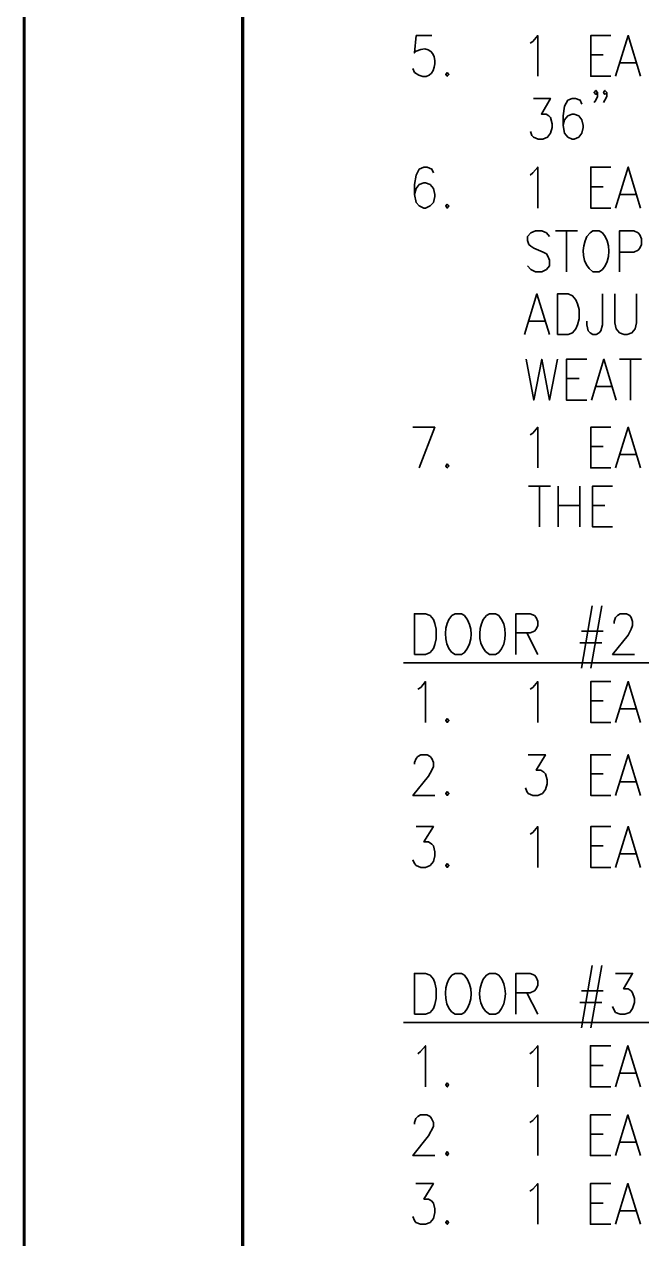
# Model space of a CAD drawing. Header units: inches. Extents: x 5 to 516, y -193 to 129.
# Drawn here: x 155.79 to 161.45, y -100.51 to -89.37 of the extents above; entities that cross this region are included whole.
import ezdxf

# ---------------------------------------------------------------- set-up
doc = ezdxf.new("R2010")
doc.units = ezdxf.units.IN
doc.header["$MEASUREMENT"] = 0
doc.layers.add('PDF3_Geometry', color=7, linetype='Continuous')

msp = doc.modelspace()

# ---------------------------------------------------------------- linework, layer by layer
at = {"layer": 'PDF3_Geometry', "lineweight": 60}
msp.add_lwpolyline([(290.7799874, -122.9609644), (290.7799874, -32.9700706), (155.7886422, -32.9700706), (155.7886422, -122.9609644)], dxfattribs=at)
at = {"layer": 'PDF3_Geometry', "lineweight": 70}
msp.add_lwpolyline([(157.7885106, -77.8671928), (157.7885106, -122.9609678)], dxfattribs=at)
at = {"layer": 'PDF3_Geometry', "lineweight": 35}
for points in [[(159.5250664, -89.4764474), (159.3817423, -89.4764474), (159.3650767, -89.6364371), (159.3817423, -89.6197715)], [(160.425006, -89.5464434), (160.451671, -89.5297778), (160.4950016, -89.4764479), (160.4950016, -89.8497573)], [(161.1649597, -89.8497585), (160.9816381, -89.8497585), (160.9816381, -89.4764491), (161.1649597, -89.4764491)], [(161.2082946, -89.8497585), (161.3249538, -89.4764491), (161.4382798, -89.8497585)], [(160.9816381, -89.6531023), (161.0949642, -89.6531023)], [(161.2516268, -89.7264314), (161.3949509, -89.7264314)], [(159.3650767, -89.8164256), (159.3517442, -89.7797613)], [(161.0416386, -89.9997462), (161.0283061, -90.0164118), (161.0116405, -89.9997462), (161.0283061, -89.9797475), (161.0416386, -89.9997462), (161.0416386, -90.0364105), (161.0283061, -90.0697417), (161.0116405, -90.0897404)], [(161.128303, -89.9997462), (161.1116374, -90.0164118), (161.0983049, -89.9997462), (161.1116374, -89.9797475), (161.128303, -89.9997462), (161.128303, -90.0364105), (161.1116374, -90.0697417), (161.0983049, -90.0897404)], [(160.4550063, -90.0530774), (160.6116629, -90.0530774), (160.5283349, -90.1964015), (160.5716655, -90.1964015), (160.5983304, -90.2130671), (160.6116629, -90.2297327), (160.6283285, -90.2863957), (160.6283285, -90.3197269), (160.6116629, -90.3730568), (160.584998, -90.4097212), (160.5416674, -90.4263868), (160.4983368, -90.4263868), (160.4550063, -90.4097212), (160.4416738, -90.3930556), (160.4283413, -90.3563912)], [(160.8983101, -90.1064085), (160.8849776, -90.0697442), (160.8416471, -90.0530786), (160.811649, -90.0530786), (160.7716516, -90.0697442), (160.7416535, -90.1230741), (160.728321, -90.2130683), (160.728321, -90.3030625), (160.7416535, -90.3730581), (160.7716516, -90.4097224), (160.811649, -90.426388), (160.8283146, -90.426388), (160.8716452, -90.4097224), (160.8983101, -90.3730581), (160.9116426, -90.3197281), (160.9116426, -90.3030625), (160.8983101, -90.2497326), (160.8716452, -90.2130683), (160.8283146, -90.1964027), (160.811649, -90.1964027), (160.7716516, -90.2130683), (160.7416535, -90.2497326), (160.728321, -90.3030625)], [(159.5383984, -90.7363662), (159.5250659, -90.703035), (159.4817354, -90.6830363), (159.4517373, -90.6830363), (159.4084067, -90.703035), (159.3817418, -90.7563649), (159.3650762, -90.843026), (159.3650762, -90.9330203), (159.3817418, -91.0063489), (159.4084067, -91.0396801), (159.4517373, -91.0596788), (159.4650698, -91.0596788), (159.5084003, -91.0396801), (159.5383984, -91.0063489), (159.5517309, -90.953019), (159.5517309, -90.9330203), (159.5383984, -90.8796903), (159.5084003, -90.843026), (159.4650698, -90.8263604), (159.4517373, -90.8263604), (159.4084067, -90.843026), (159.3817418, -90.8796903), (159.3650762, -90.9330203)], [(160.425006, -90.7563641), (160.451671, -90.7363654), (160.4950016, -90.6830355), (160.4950016, -91.059678)], [(161.1649597, -91.0596792), (160.9816381, -91.0596792), (160.9816381, -90.6830367), (161.1649597, -90.6830367)], [(161.2082946, -91.0596792), (161.3249538, -90.6830367), (161.4382798, -91.0596792)], [(160.9816381, -90.8630264), (161.0949642, -90.8630264)], [(161.2516268, -90.9330224), (161.3949509, -90.9330224)], [(160.6016711, -91.3196621), (160.5750062, -91.2863309), (160.5316756, -91.2663322), (160.4750126, -91.2663322), (160.431682, -91.2863309), (160.401684, -91.3196621), (160.401684, -91.3563265), (160.4150164, -91.3929908), (160.431682, -91.4096564), (160.458347, -91.426322), (160.5450081, -91.4629863), (160.5750062, -91.4796519), (160.5883387, -91.4996506), (160.6016711, -91.5363149), (160.6016711, -91.5896448), (160.5750062, -91.622976), (160.5316756, -91.6429747), (160.4750126, -91.6429747), (160.431682, -91.622976), (160.401684, -91.5896448)], [(160.6583353, -91.2663344), (160.8583224, -91.2663344)], [(160.758318, -91.2663344), (160.758318, -91.6429769)], [(161.0883039, -91.2863331), (161.0583058, -91.2663344), (161.0016428, -91.2663344), (160.9749778, -91.2863331), (160.9449798, -91.3196643)], [(161.244954, -91.6429751), (161.244954, -91.2663326), (161.3749457, -91.2663326), (161.4149431, -91.2863313), (161.4316087, -91.3029969), (161.4449412, -91.3396613), (161.4449412, -91.3929912), (161.4316087, -91.4263224), (161.4149431, -91.4463211), (161.3749457, -91.4629867), (161.244954, -91.4629867)], [(161.0016428, -91.6429769), (161.0583058, -91.6429769), (161.0883039, -91.6229782)], [(160.3750147, -92.2196051), (160.4883407, -91.8462957), (160.6016668, -92.2196051)], [(161.0883072, -91.8462973), (161.0883072, -92.1296125), (161.0749747, -92.1862755), (161.0583091, -92.2029411), (161.0316441, -92.2196067), (161.001646, -92.2196067), (160.9749811, -92.2029411), (160.9583155, -92.1862755), (160.944983, -92.1296125), (160.944983, -92.0962813)], [(161.2016218, -91.8462973), (161.2016218, -92.1129469), (161.2149543, -92.1662768), (161.2449524, -92.2029411), (161.2882829, -92.2196067), (161.3149479, -92.2196067), (161.3582785, -92.2029411), (161.3882765, -92.1662768), (161.401609, -92.1129469), (161.401609, -91.8462973)], [(160.4150105, -92.0962813), (160.5583346, -92.0962813)], [(160.3883466, -92.4462582), (160.4583421, -92.8195676), (160.5316707, -92.4462582), (160.6016663, -92.8195676), (160.6749949, -92.4462582)], [(160.9449727, -92.819566), (160.758318, -92.819566), (160.758318, -92.4462566), (160.9449727, -92.4462566)], [(160.9883109, -92.819566), (161.1016369, -92.4462566), (161.214963, -92.819566)], [(161.244954, -92.4462582), (161.4449412, -92.4462582)], [(161.3449503, -92.4462582), (161.3449503, -92.8195676)], [(160.758318, -92.6229131), (160.8749772, -92.6229131)], [(161.031643, -92.6962422), (161.1749672, -92.6962422)], [(159.4084154, -93.4428611), (159.5517395, -93.0695517), (159.3517524, -93.0695517)], [(160.425006, -93.139546), (160.451671, -93.1228804), (160.4950016, -93.0695505), (160.4950016, -93.4428599)], [(161.1649597, -93.4428611), (160.9816381, -93.4428611), (160.9816381, -93.0695517), (161.1649597, -93.0695517)], [(161.2082946, -93.4428611), (161.3249538, -93.0695517), (161.4382798, -93.4428611)], [(160.9816381, -93.2462083), (161.0949642, -93.2462083)], [(161.2516268, -93.3195339), (161.3949509, -93.3195339)], [(160.4116741, -93.6095171), (160.6116613, -93.6095171)], [(160.5116704, -93.6095171), (160.5116704, -93.9828265)], [(160.6816628, -93.6095171), (160.6816628, -93.9828265)], [(160.8816554, -93.6095171), (160.8816554, -93.9828265)], [(161.181628, -93.9828249), (160.9983064, -93.9828249), (160.9983064, -93.6095155), (161.181628, -93.6095155)], [(160.6816628, -93.786172), (160.8816499, -93.786172)], [(160.9983064, -93.786172), (161.1116325, -93.786172)], [(160.1383594, -94.7961075), (160.1083613, -94.7794419), (160.0516983, -94.7794419), (160.0250333, -94.7961075), (159.9950352, -94.8327719)], [(160.2950231, -95.1527497), (160.2950231, -94.7794403), (160.4250147, -94.7794403), (160.4650122, -94.7961059), (160.4816778, -94.8127715), (160.4950102, -94.8494358), (160.4950102, -94.8861001), (160.4816778, -94.9227645), (160.4650122, -94.9394301), (160.4250147, -94.9560957), (160.2950231, -94.9560957)], [(160.99497, -94.7061129), (160.8949764, -95.2794095)], [(161.0816344, -94.7061129), (160.9816408, -95.2794095)], [(161.1949626, -94.8694359), (161.1949626, -94.8494372), (161.2082951, -94.8127729), (161.2249607, -94.7961073), (161.2516257, -94.7794417), (161.3082887, -94.7794417), (161.3382868, -94.7961073), (161.3516193, -94.8127729), (161.3649517, -94.8494372), (161.3649517, -94.8861015), (161.3516193, -94.9227658), (161.3249543, -94.9760957), (161.1816302, -95.1527511), (161.3816173, -95.1527511)], [(160.3950194, -94.9560969), (160.4950129, -95.1527509)], [(160.8949873, -94.939432), (161.0949745, -94.939432)], [(160.8816554, -95.0460908), (161.0816425, -95.0460908)], [(159.2650869, -95.2294117), (164.6347429, -95.2294117)], [(160.0516983, -95.1527513), (160.1083613, -95.1527513), (160.1383594, -95.1360857)], [(159.3950835, -95.4727297), (159.4250815, -95.4560641), (159.465079, -95.4027342), (159.465079, -95.7760436)], [(160.425006, -95.4727297), (160.451671, -95.4560641), (160.4950016, -95.4027342), (160.4950016, -95.7760436)], [(161.1649597, -95.7760448), (160.9816381, -95.7760448), (160.9816381, -95.4027354), (161.1649597, -95.4027354)], [(161.2082946, -95.7760448), (161.3249538, -95.4027354), (161.4382798, -95.7760448)], [(160.9816381, -95.579392), (161.0949642, -95.579392)], [(161.2516268, -95.6527177), (161.3949509, -95.6527177)], [(159.3650832, -96.1593516), (159.3650832, -96.142686), (159.3817488, -96.1060217), (159.3950813, -96.0893561), (159.4250794, -96.0726905), (159.4817424, -96.0726905), (159.5084074, -96.0893561), (159.525073, -96.1060217), (159.5384054, -96.142686), (159.5384054, -96.1793503), (159.525073, -96.2160146), (159.4950749, -96.2693445), (159.3517507, -96.4459999), (159.5517379, -96.4459999)], [(160.4083513, -96.0726906), (160.5650079, -96.0726906), (160.4816799, -96.2160147), (160.5250105, -96.2160147), (160.5516754, -96.2326803), (160.5650079, -96.2493459), (160.5816735, -96.3026759), (160.5816735, -96.3393402), (160.5650079, -96.3926701), (160.538343, -96.4293344), (160.4950124, -96.446), (160.4516818, -96.446), (160.4083513, -96.4293344), (160.3950188, -96.4093357), (160.3816863, -96.3760045)], [(161.1649597, -96.4460018), (160.9816381, -96.4460018), (160.9816381, -96.0726924), (161.1649597, -96.0726924)], [(161.2082946, -96.4460018), (161.3249538, -96.0726924), (161.4382798, -96.4460018)], [(160.9816381, -96.2493455), (161.0949642, -96.2493455)], [(161.2516268, -96.3226746), (161.3949509, -96.3226746)], [(159.3817515, -96.7326486), (159.5384082, -96.7326486), (159.451747, -96.8726396), (159.4950776, -96.8726396), (159.5250757, -96.8926383), (159.5384082, -96.9093039), (159.5517406, -96.9626338), (159.5517406, -96.9992981), (159.5384082, -97.052628), (159.5084101, -97.0892924), (159.4650795, -97.105958), (159.4250821, -97.105958), (159.3817515, -97.0892924), (159.3650859, -97.0692936), (159.3517535, -97.0359624)], [(160.425006, -96.8026446), (160.451671, -96.785979), (160.4950016, -96.7326491), (160.4950016, -97.1059585)], [(161.1649597, -97.1059597), (160.9816381, -97.1059597), (160.9816381, -96.7326503), (161.1649597, -96.7326503)], [(161.2082946, -97.1059597), (161.3249538, -96.7326503), (161.4382798, -97.1059597)], [(160.9816381, -96.9093035), (161.0949642, -96.9093035)], [(161.2516268, -96.9826325), (161.3949509, -96.9826325)], [(160.99497, -98.005901), (160.8949764, -98.5791976)], [(161.0816344, -98.005901), (160.9816408, -98.5791976)], [(159.8250521, -98.0958956), (159.795054, -98.07923), (159.738391, -98.07923), (159.7083929, -98.0958956), (159.681728, -98.13256)], [(160.1383594, -98.0958956), (160.1083613, -98.07923), (160.0516983, -98.07923), (160.0250333, -98.0958956), (159.9950352, -98.13256)], [(160.2950231, -98.4525395), (160.2950231, -98.0792301), (160.4250147, -98.0792301), (160.4650122, -98.0958957), (160.4816778, -98.1125613), (160.4950102, -98.1492256), (160.4950102, -98.1858899), (160.4816778, -98.2192211), (160.4650122, -98.2392199), (160.4250147, -98.2558855), (160.2950231, -98.2558855)], [(161.2082946, -98.07923), (161.3649512, -98.07923), (161.2816232, -98.2192211), (161.3249538, -98.2192211), (161.3516187, -98.2392198), (161.3649512, -98.2558854), (161.3816168, -98.3092153), (161.3816168, -98.3458796), (161.3649512, -98.3992095), (161.3382862, -98.4358738), (161.2949557, -98.4525394), (161.2516251, -98.4525394), (161.2082946, -98.4358738), (161.1949621, -98.4158751), (161.1816296, -98.3825439)], [(160.8949873, -98.2392184), (161.0949745, -98.2392184)], [(160.3950194, -98.255885), (160.4950129, -98.452539)], [(160.8816554, -98.3458806), (161.0816425, -98.3458806)], [(159.738391, -98.4525394), (159.795054, -98.4525394), (159.8250521, -98.4358738)], [(160.0516983, -98.4525394), (160.1083613, -98.4525394), (160.1383594, -98.4358738)], [(159.2650869, -98.5292015), (166.6212818, -98.5292015)], [(159.3950835, -98.8158483), (159.4217484, -98.7958496), (159.465079, -98.7425197), (159.465079, -99.1191622)], [(160.4216832, -98.8158483), (160.4516813, -98.7958496), (160.4950119, -98.7425197), (160.4950119, -99.1191622)], [(161.16497, -99.1191634), (160.9783153, -99.1191634), (160.9783153, -98.7425209), (161.16497, -98.7425209)], [(161.2082946, -99.1191634), (161.3216206, -98.7425209), (161.4382798, -99.1191634)], [(160.9783153, -98.9225089), (161.0949745, -98.9225089)], [(161.2516268, -98.992505), (161.3949509, -98.992505)], [(159.3650832, -99.4624744), (159.3650832, -99.4458088), (159.3784157, -99.4091444), (159.3950813, -99.3924788), (159.4217463, -99.3758132), (159.4784093, -99.3758132), (159.5084074, -99.3924788), (159.5217398, -99.4091444), (159.5384054, -99.4458088), (159.5384054, -99.4824731), (159.4950749, -99.5691342), (159.3517507, -99.7491226), (159.5517379, -99.7491226)], [(160.4216832, -99.4458094), (160.4516813, -99.4291438), (160.4950119, -99.3758139), (160.4950119, -99.7491233)], [(161.16497, -99.7491228), (160.9783153, -99.7491228), (160.9783153, -99.3758134), (161.16497, -99.3758134)], [(161.2082946, -99.7491228), (161.3216206, -99.3758134), (161.4382798, -99.7491228)], [(160.9783153, -99.5524683), (161.0949745, -99.5524683)], [(161.2516268, -99.6257973), (161.3949509, -99.6257973)], [(159.3784152, -100.0057728), (159.5384049, -100.0057728), (159.4517438, -100.1490969), (159.4950743, -100.1490969), (159.5217393, -100.1657625), (159.5384049, -100.1857612), (159.5517374, -100.2390912), (159.5517374, -100.2724224), (159.5384049, -100.3257523), (159.5084068, -100.3624166), (159.4650763, -100.3790822), (159.4217457, -100.3790822), (159.3784152, -100.3624166), (159.3650827, -100.345751), (159.3517502, -100.3090867)], [(160.4216832, -100.0757688), (160.4516813, -100.0591032), (160.4950119, -100.0057733), (160.4950119, -100.3790827)], [(161.16497, -100.3790823), (160.9783153, -100.3790823), (160.9783153, -100.0057729), (161.16497, -100.0057729)], [(161.2082946, -100.3790823), (161.3216206, -100.0057729), (161.4382798, -100.3790823)], [(160.9783153, -100.1857624), (161.0949745, -100.1857624)], [(161.2516268, -100.2557568), (161.3949509, -100.2557568)]]:
    msp.add_lwpolyline(points, dxfattribs=at)
for points in [[(159.6650586, -89.8164253), (159.6517261, -89.8330909), (159.6650586, -89.8497565), (159.6817242, -89.8330909)], [(159.6650586, -91.0230164), (159.6517261, -91.039682), (159.6650586, -91.0596807), (159.6817242, -91.039682)], [(160.67499, -92.2196051), (160.67499, -91.8462957), (160.7749836, -91.8462957), (160.814981, -91.8629613), (160.8449791, -91.8996256), (160.8583116, -91.9362899), (160.8749772, -91.9896199), (160.8749772, -92.076281), (160.8583116, -92.1296109), (160.8449791, -92.1662752), (160.814981, -92.2029395), (160.7749836, -92.2196051)], [(159.6650586, -93.4061949), (159.6517261, -93.4261936), (159.6650586, -93.4428592), (159.6817242, -93.4261936)], [(159.3650832, -95.1527497), (159.3650832, -94.7794403), (159.4650768, -94.7794403), (159.5084074, -94.7961059), (159.5384054, -94.8327702), (159.5517379, -94.8694345), (159.5650704, -94.9227645), (159.5650704, -95.0094256), (159.5517379, -95.0627555), (159.5384054, -95.0994198), (159.5084074, -95.1360841), (159.4650768, -95.1527497)], [(159.6650586, -95.7393786), (159.6517261, -95.7593774), (159.6650586, -95.776043), (159.6817242, -95.7593774)], [(159.6650586, -96.4093355), (159.6517261, -96.4293343), (159.6650586, -96.4459999), (159.6817242, -96.4293343)], [(159.6650586, -97.0692935), (159.6517261, -97.0892922), (159.6650586, -97.1059578), (159.6817242, -97.0892922)], [(159.3650832, -98.4525395), (159.3650832, -98.0792301), (159.4650768, -98.0792301), (159.5084074, -98.0958957), (159.5384054, -98.13256), (159.5517379, -98.1658912), (159.5650704, -98.2192211), (159.5650704, -98.3092154), (159.5517379, -98.3625453), (159.5384054, -98.3992096), (159.5084074, -98.4358739), (159.4650768, -98.4525395)], [(159.6650586, -99.0824989), (159.6517261, -99.0991645), (159.6650586, -99.1191632), (159.678391, -99.0991645)], [(159.6650586, -99.7124583), (159.6517261, -99.732457), (159.6650586, -99.7491226), (159.678391, -99.732457)], [(159.6650586, -100.3457524), (159.6517261, -100.362418), (159.6650586, -100.3790836), (159.678391, -100.362418)]]:
    msp.add_lwpolyline(points, close=True, dxfattribs=at)
msp.add_lwpolyline([(159.738391, -95.1527513), (159.795054, -95.1527513), (159.8250521, -95.1360857, 0.3486519608), (159.8250521, -94.7961075), (159.795054, -94.7794419), (159.738391, -94.7794419), (159.7083929, -94.7961075), (159.681728, -94.8327719)], format="xyb", dxfattribs=at)
for points in [[(159.3817423, -89.6197715), (159.6283932, -89.4956128), (159.5935621, -89.9890256), (159.3650767, -89.8164256)], [(160.9449798, -91.3196643), (160.8942052, -91.4218244), (160.8958162, -91.5768145), (161.0016428, -91.6429769)], [(161.0883039, -91.6229782), (161.168021, -91.5481497), (161.168021, -91.3611616), (161.0883039, -91.2863331)], [(159.681728, -94.8327719), (159.6270648, -94.9148777), (159.6395084, -95.1151982), (159.738391, -95.1527513)], [(159.9950352, -94.8327719), (159.9448162, -94.932821), (159.9461495, -95.0898109), (160.0516983, -95.1527513)], [(160.1383594, -95.1360857), (160.2180765, -95.0496468), (160.2180765, -94.8825464), (160.1383594, -94.7961075)], [(159.8250521, -98.4358738), (159.9031027, -98.3402133), (159.906158, -98.1918895), (159.8250521, -98.0958956)], [(160.1383594, -98.4358738), (160.2172432, -98.3499349), (160.2198542, -98.181779), (160.1383594, -98.0958956)], [(159.681728, -98.13256), (159.6255649, -98.2098883), (159.6406195, -98.417375), (159.738391, -98.4525394)], [(159.9950352, -98.13256), (159.9427608, -98.2315536), (159.9473161, -98.3900434), (160.0516983, -98.4525394)]]:
    msp.add_open_spline(points, degree=3, dxfattribs=at)

doc.saveas('drawing.dxf')
